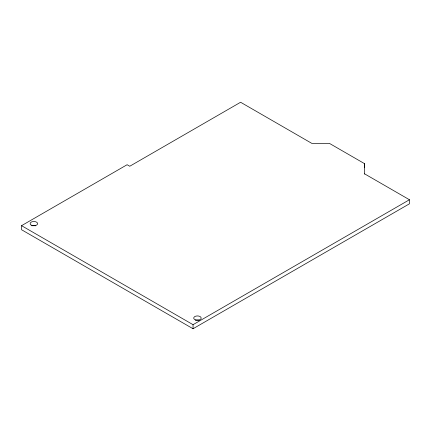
<?xml version="1.0" encoding="UTF-8"?>
<svg xmlns="http://www.w3.org/2000/svg" width="431" height="431" viewBox="0 0 431 431"><rect width="100%" height="100%" fill="white"/><g stroke="black" fill="none" stroke-linecap="round" stroke-linejoin="round"><path stroke-width="0.65" d="M364.588 174.097L364.588 163.683L329.397 143.367L311.802 143.367L240.595 102.255L129.753 166.247L127.113 164.723L21.55 225.672L21.55 229.734L193.045 328.745L409.45 203.804L409.45 199.742L364.588 173.838M193.045 328.745L193.045 324.683L409.45 199.742M364.588 167.745L364.588 163.683M21.55 225.672L193.045 324.683M195.577 320.276A3.734 2.155 0 0 1 199.311 320.276M32.002 225.833A3.734 2.155 0 0 1 35.73 225.833M195.577 319.947A3.734 2.155 0 0 0 201.175 318.078A3.734 2.155 0 0 0 195.577 316.214A3.734 2.155 0 0 0 195.577 319.947M31.226 225.16A3.734 2.155 0 0 0 37.47 224.195A3.734 2.155 0 0 0 32.901 221.556A3.734 2.155 0 0 0 31.226 225.16"/></g></svg>
